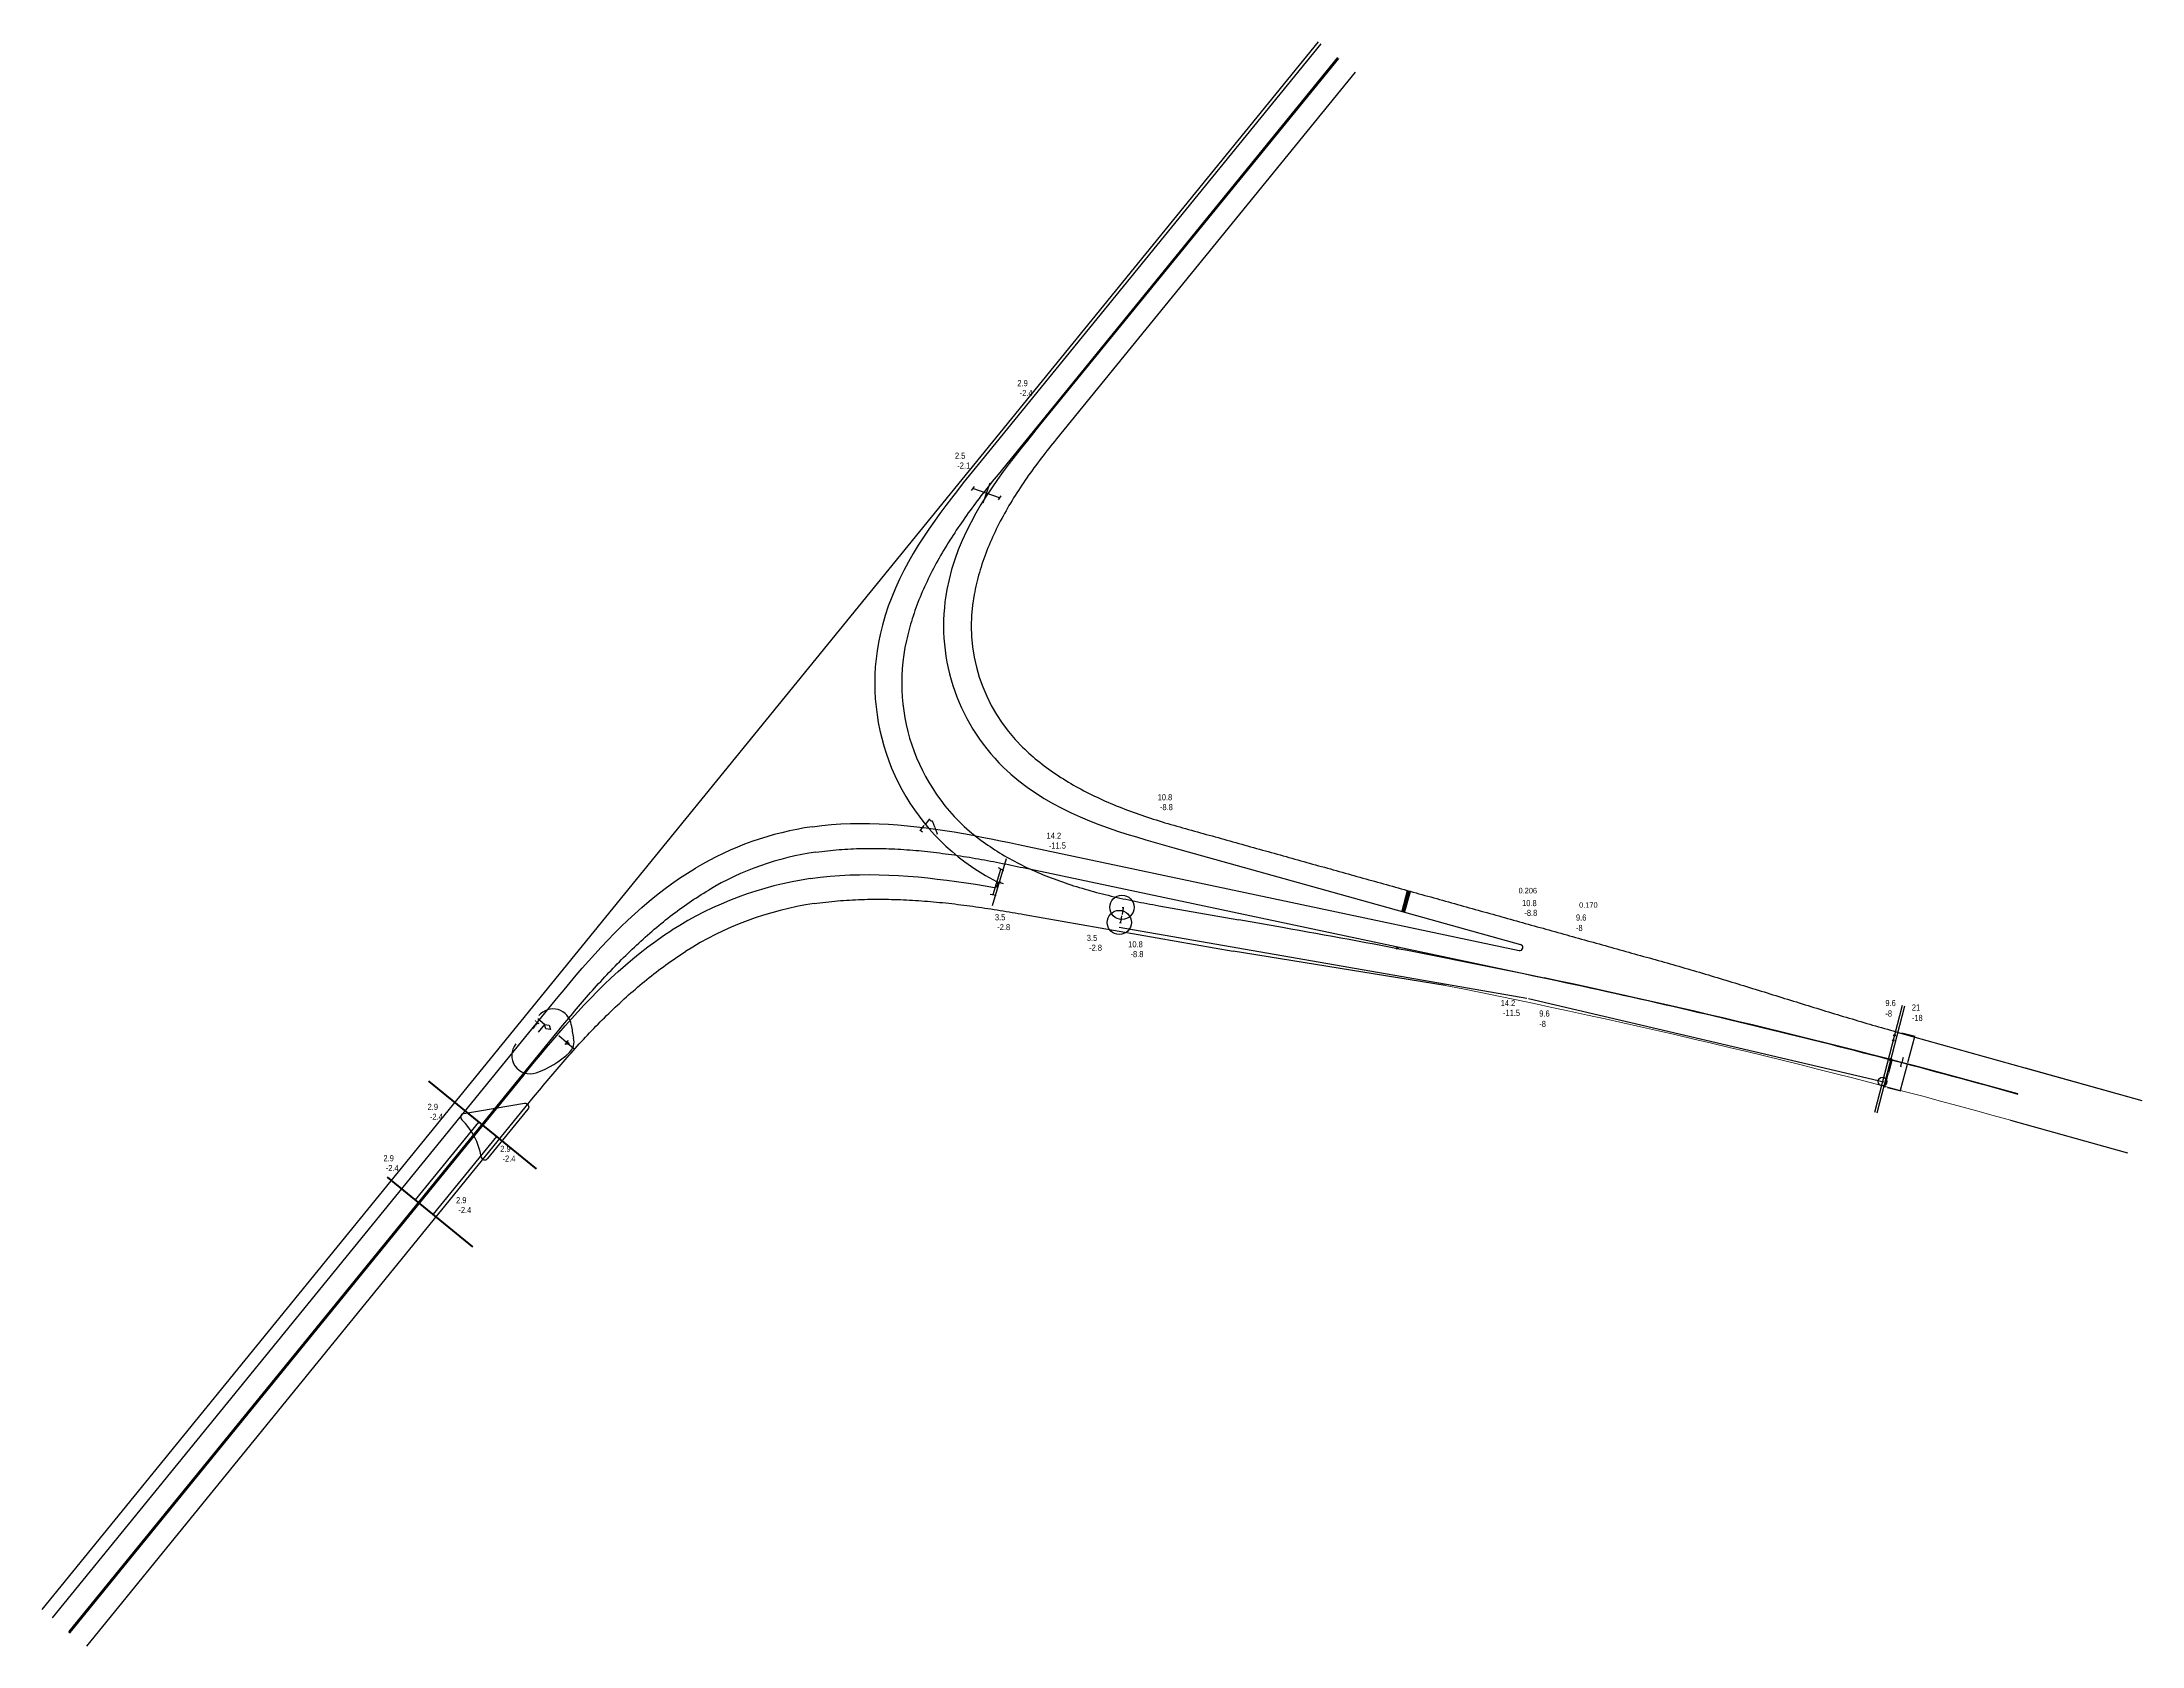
# Model space of a CAD drawing. Header units: metres. Extents: x 570793 to 571478, y 785406 to 785929.
import ezdxf

# ---------------------------------------------------------------- set-up
doc = ezdxf.new("R2010")
doc.units = ezdxf.units.M
doc.layers.get('Defpoints').update_dxf_attribs({"color": 8})
for name, color, linetype in [('2_左土路肩人行道', 12, 'Continuous'), ('B52', 9, 'Continuous'), ('道路偏置线_D1', 1, 'Continuous'), ('道路偏置线_D2', 2, 'Continuous'), ('道路偏置线_D3', 3, 'Continuous'), ('道路偏置线_D4', 4, 'Continuous'), ('道路偏置线_M', 6, 'Continuous')]:
    doc.layers.add(name, color=color, linetype=linetype)
doc.styles.add('EICAD', font='arial.ttf', dxfattribs={"width": 0.8, "height": 2})
doc.styles.get("Standard").update_dxf_attribs({"font": 'arial.ttf', "width": 0.8})
doc.dimstyles.get("Standard").update_dxf_attribs({"dimtxt": 0.18, "dimasz": 0.18, "dimexe": 0.18, "dimexo": 0.0625, "dimgap": 0.09, "dimtad": 0, "dimtih": 1, "dimtoh": 1, "dimdec": 4, "dimzin": 0, "dimdsep": 46, "dimtxsty": 'Standard', "dimcen": 0.09, "dimadec": 0, "dimazin": 0, "dimtfac": 1, "dimtdec": 4, "dimtofl": 0, "dimtmove": 0, "dimatfit": 3, "dimfxl": 1, "dimtolj": 1, "dimtzin": 0, "dimarcsym": 0})

# ---------------------------------------------------------------- blocks, each defined once
blk = doc.blocks.new('*D0')
at = {"layer": 'Defpoints', "color": 0, "lineweight": -2, "transparency": 16777216}
for p, q in [((571079.89, 785671.39), (571079.09, 785672.04)), ((571079.34, 785672.07), (571080.52, 785673.51)), ((571081.99, 785675.31), (571080.81, 785673.87)), ((571082.76, 785674.91), (571081.96, 785675.56))]:
    blk.add_line(p, q, dxfattribs=at)
at = {"layer": 'Defpoints', "color": 0, "transparency": 16777216}
for p in [(571079.23, 785671.93), (571079.94, 785671.35), (571082.81, 785674.87)]:
    blk.add_point(p, dxfattribs=at)
for points in [[(571079.32, 785672.09), (571079.37, 785672.05), (571079.23, 785671.93)], [(571081.97, 785675.33), (571082.01, 785675.29), (571082.1, 785675.45)]]:
    blk.add_solid(points, dxfattribs=at)
at = {"layer": 'Defpoints', "color": 0, "transparency": 16777216, "insert": (571080.67, 785673.69), "char_height": 0.18, "attachment_point": 5}
blk.add_mtext('\\A1;4.5419', dxfattribs=at)
blk = doc.blocks.new('*D1')
at = {"layer": 'Defpoints', "color": 0, "lineweight": -2, "transparency": 16777216}
for p, q in [((571082.87, 785674.89), (571083.34, 785675.07)), ((571083.24, 785674.84), (571083.9, 785673.13)), ((571084.7, 785671.05), (571084.04, 785672.76)), ((571084.46, 785670.77), (571084.93, 785670.95))]:
    blk.add_line(p, q, dxfattribs=at)
at = {"layer": 'Defpoints', "color": 0, "transparency": 16777216}
for p in [(571082.81, 785674.87), (571084.4, 785670.75), (571084.76, 785670.89)]:
    blk.add_point(p, dxfattribs=at)
for points in [[(571083.27, 785674.85), (571083.21, 785674.83), (571083.18, 785675.01)], [(571084.72, 785671.07), (571084.67, 785671.04), (571084.76, 785670.89)]]:
    blk.add_solid(points, dxfattribs=at)
at = {"layer": 'Defpoints', "color": 0, "transparency": 16777216, "insert": (571083.97, 785672.95), "char_height": 0.18, "attachment_point": 5}
blk.add_mtext('\\A1;4.4129', dxfattribs=at)
blk = doc.blocks.new('*D2')
at = {"layer": 'Defpoints', "color": 0, "lineweight": -2, "transparency": 16777216}
for p, q in [((570963.91, 785603.05), (570963.77, 785603.17)), ((570963.93, 785602.8), (570964.16, 785603.07)), ((570964.32, 785602.47), (570964.55, 785602.74)), ((570964.57, 785602.48), (570964.71, 785602.37)), ((570964.71, 785602.37), (570964.89, 785602.37))]:
    blk.add_line(p, q, dxfattribs=at)
at = {"layer": 'Defpoints', "color": 0, "transparency": 16777216}
for p in [(570963.89, 785602.75), (570964.28, 785602.42), (570964.43, 785602.6)]:
    blk.add_point(p, dxfattribs=at)
for points in [[(570963.93, 785603.07), (570963.89, 785603.03), (570964.05, 785602.93)], [(570964.59, 785602.51), (570964.55, 785602.46), (570964.43, 785602.6)]]:
    blk.add_solid(points, dxfattribs=at)
at = {"layer": 'Defpoints', "color": 0, "transparency": 16777216, "insert": (570965.27, 785602.37), "char_height": 0.18, "attachment_point": 5}
blk.add_mtext('\\A1;0.5097', dxfattribs=at)
blk = doc.blocks.new('*D4')
at = {"layer": 'Defpoints', "color": 0, "lineweight": -2, "transparency": 16777216}
for p, q in [((571395.95, 785596.87), (571394.91, 785592.87)), ((571395.65, 785597.14), (571396.17, 785597)), ((571393.37, 785588.42), (571393.9, 785588.28)), ((571393.77, 785588.5), (571394.82, 785592.51))]:
    blk.add_line(p, q, dxfattribs=at)
at = {"layer": 'Defpoints', "color": 0, "transparency": 16777216}
for p in [(571395.59, 785597.16), (571396, 785597.05), (571393.31, 785588.43)]:
    blk.add_point(p, dxfattribs=at)
for points in [[(571395.93, 785596.88), (571395.98, 785596.87), (571396, 785597.05)], [(571393.74, 785588.51), (571393.8, 785588.49), (571393.73, 785588.33)]]:
    blk.add_solid(points, dxfattribs=at)
at = {"layer": 'Defpoints', "color": 0, "transparency": 16777216, "insert": (571394.86, 785592.69), "char_height": 0.18, "attachment_point": 5}
blk.add_mtext('\\A1;9.0120', dxfattribs=at)
blk = doc.blocks.new('*D6')
at = {"layer": 'Defpoints', "color": 0, "lineweight": -2, "transparency": 16777216}
for p, q in [((571144.56, 785642), (571144.93, 785644.11)), ((571145.36, 785646.59), (571144.99, 785644.47)), ((571145.01, 785646.83), (571145.57, 785646.73)), ((571144.14, 785641.89), (571144.7, 785641.79))]:
    blk.add_line(p, q, dxfattribs=at)
at = {"layer": 'Defpoints', "color": 0, "transparency": 16777216}
for p in [(571144.95, 785646.84), (571145.39, 785646.76), (571144.08, 785641.9)]:
    blk.add_point(p, dxfattribs=at)
for points in [[(571145.33, 785646.59), (571145.39, 785646.58), (571145.39, 785646.76)], [(571144.53, 785642), (571144.59, 785641.99), (571144.53, 785641.82)]]:
    blk.add_solid(points, dxfattribs=at)
at = {"layer": 'Defpoints', "color": 0, "transparency": 16777216, "insert": (571144.96, 785644.29), "char_height": 0.18, "attachment_point": 5}
blk.add_mtext('\\A1;5.0200', dxfattribs=at)
blk = doc.blocks.new('*D9')
at = {"layer": 'Defpoints', "color": 0, "lineweight": -2, "transparency": 16777216}
for p, q in [((571398.7, 785594.99), (571399.07, 785594.89)), ((571398.94, 785595.11), (571399.23, 785596.21)), ((571399.61, 785597.67), (571399.32, 785596.57)), ((571399.46, 785597.89), (571399.83, 785597.8))]:
    blk.add_line(p, q, dxfattribs=at)
at = {"layer": 'Defpoints', "color": 0, "transparency": 16777216}
for p in [(571398.64, 785595), (571398.9, 785594.93), (571399.4, 785597.91)]:
    blk.add_point(p, dxfattribs=at)
for points in [[(571398.91, 785595.12), (571398.97, 785595.1), (571398.9, 785594.93)], [(571399.58, 785597.68), (571399.64, 785597.66), (571399.66, 785597.84)]]:
    blk.add_solid(points, dxfattribs=at)
at = {"layer": 'Defpoints', "color": 0, "transparency": 16777216, "insert": (571399.28, 785596.39), "char_height": 0.18, "attachment_point": 5}
blk.add_mtext('\\A1;3.0047', dxfattribs=at)
blk = doc.blocks.new('*D10')
at = {"layer": 'Defpoints', "color": 0, "lineweight": -2, "transparency": 16777216}
for p, q in [((571399.23, 785605.91), (571403.59, 785604.77)), ((571403.37, 785604.64), (571401.15, 785596.1)), ((571398.82, 785587.18), (571401.05, 785595.73)), ((571394.58, 785588.1), (571398.95, 785586.96))]:
    blk.add_line(p, q, dxfattribs=at)
at = {"layer": 'Defpoints', "color": 0, "transparency": 16777216}
for p in [(571399.16, 785605.93), (571394.52, 785588.12), (571398.78, 785587.01)]:
    blk.add_point(p, dxfattribs=at)
for points in [[(571403.35, 785604.65), (571403.4, 785604.64), (571403.42, 785604.82)], [(571398.79, 785587.19), (571398.85, 785587.18), (571398.78, 785587.01)]]:
    blk.add_solid(points, dxfattribs=at)
at = {"layer": 'Defpoints', "color": 0, "transparency": 16777216, "insert": (571401.1, 785595.91), "char_height": 0.18, "attachment_point": 5}
blk.add_mtext('\\A1;18.4047', dxfattribs=at)
blk = doc.blocks.new('*D11')
at = {"layer": 'Defpoints', "color": 0, "lineweight": -2, "transparency": 16777216}
for p, q in [((570953.16, 785607.61), (570953.67, 785608.2)), ((570954.41, 785609.06), (570953.91, 785608.48)), ((570954.58, 785609.16), (570954.67, 785609.08)), ((570953.09, 785607.44), (570953.18, 785607.36))]:
    blk.add_line(p, q, dxfattribs=at)
at = {"layer": 'Defpoints', "color": 0, "transparency": 16777216}
for p in [(570954.53, 785609.2), (570953.04, 785607.48), (570953.04, 785607.48)]:
    blk.add_point(p, dxfattribs=at)
for points in [[(570954.43, 785609.05), (570954.39, 785609.08), (570954.53, 785609.2)], [(570953.18, 785607.59), (570953.14, 785607.63), (570953.04, 785607.48)]]:
    blk.add_solid(points, dxfattribs=at)
at = {"layer": 'Defpoints', "color": 0, "transparency": 16777216, "insert": (570953.79, 785608.34), "char_height": 0.18, "attachment_point": 5, "rotation": 139.26523}
blk.add_mtext('\\A1;2.2745', dxfattribs=at)
blk = doc.blocks.new('*D12')
at = {"layer": 'Defpoints', "color": 0, "lineweight": -2, "transparency": 16777216}
for p, q in [((570953.8, 785609.83), (570953.66, 785609.95)), ((570953.89, 785609.67), (570953.82, 785609.58)), ((570954.49, 785609.15), (570954.41, 785609.06)), ((570954.67, 785609.08), (570954.8, 785608.97))]:
    blk.add_line(p, q, dxfattribs=at)
at = {"layer": 'Defpoints', "color": 0, "transparency": 16777216}
for p in [(570953.93, 785609.71), (570953.93, 785609.71), (570954.53, 785609.2)]:
    blk.add_point(p, dxfattribs=at)
for points in [[(570953.78, 785609.81), (570953.82, 785609.85), (570953.93, 785609.71)], [(570954.65, 785609.06), (570954.68, 785609.11), (570954.53, 785609.2)]]:
    blk.add_solid(points, dxfattribs=at)
at = {"layer": 'Defpoints', "color": 0, "transparency": 16777216, "insert": (570954.23, 785609.46), "char_height": 0.18, "attachment_point": 5, "rotation": 139.26523}
blk.add_mtext('\\A1;0.7856', dxfattribs=at)
blk = doc.blocks.new('*D13')
at = {"layer": 'Defpoints', "color": 0, "lineweight": -2, "transparency": 16777216}
for start, end in [(243.61691, 252.03727), (351.72523, 0.14559)]:
    blk.add_arc((571104.2, 785655.15), 1.23, start, end, dxfattribs=at)
at = {"layer": 'Defpoints', "color": 0, "transparency": 16777216}
for p in [(571105.53, 785663.04), (571104.2, 785655.15), (571104.58, 785653.99), (571106.39, 785654.5), (571102.88, 785647.26)]:
    blk.add_point(p, dxfattribs=at)
for points in [[(571103.83, 785654.01), (571103.82, 785653.96), (571104, 785653.94)], [(571105.45, 785654.97), (571105.39, 785654.98), (571105.38, 785654.8)]]:
    blk.add_solid(points, dxfattribs=at)
at = {"layer": 'Defpoints', "color": 0, "transparency": 16777216, "insert": (571104.85, 785654.11), "char_height": 0.18, "attachment_point": 5}
blk.add_mtext('\\A1;82.847241°', dxfattribs=at)

msp = doc.modelspace()

# ---------------------------------------------------------------- linework, layer by layer
msp.add_arc((571274.67473, 785633.74905), 1, 258.05095815, 74.40668814)
at = {"lineweight": -3}
msp.add_arc((570801.84449, 785410.53305), 0.2, 140.84965369, 320.84965366, dxfattribs=at)
at = {"layer": '2_左土路肩人行道', "color": 6, "lineweight": -3}
msp.add_line((571398.06958, 785606.06049), (571477.55812, 785583.87689), dxfattribs=at)
at = {"layer": 'B52'}
for centre in [(571396.44402, 785603.45812), (571396.8605, 785605.05535)]:
    msp.add_circle(centre, 0.25, dxfattribs=at)
at = {"layer": 'Defpoints'}
for p, q in [((571095.89498, 785782.80086), (571096.89476, 785784.05004)), ((571105.06701, 785780.34018), (571096.39487, 785783.42545)), ((571101.90409, 785785.18038), (571099.55775, 785778.58534)), ((571105.50889, 785781.00707), (571104.62513, 785779.67328)), ((571107.27093, 785662.63514), (571102.67446, 785647.30959)), ((571102.95655, 785650.99678), (571105.44893, 785659.30687)), ((571104.56806, 785659.78022), (571106.3298, 785658.83352)), ((571101.97025, 785651.16174), (571103.94285, 785650.83182)), ((571106.39013, 785654.49578), (571104.20274, 785655.15183)), ((571236.76447, 785645.60082), (571238.599, 785652.17464)), ((571144.0841, 785640.39995, 14.74515), (571276.97278, 785617.26244, 18.55046)), ((571277.48168, 785617.15559, 18.56506), (571393.42443, 785589.89104, 22.14673)), ((570956.68695, 785608.60479), (570954.55782, 785610.43839)), ((570956.68501, 785608.60647), (570954.57863, 785606.15664)), ((571399.39114, 785614.76533), (571390.3112, 785579.92921)), ((571400.12657, 785614.57364), (571391.04663, 785579.73753)), ((570966.39265, 785600.6015), (570961.39158, 785604.90839)), ((570964.41416, 785603.36114), (570963.37007, 785602.14875)), ((570918.90073, 785590.14789), (570953.9915, 785561.57866)), ((570919.00807, 785590.27972), (570954.09883, 785561.71049)), ((570914.6626, 785551.48258), (570935.28289, 785576.81032)), ((570931.83197, 785579.61989, 14.34514), (570935.28289, 785576.81032, 14.43414)), ((570941.06026, 785572.10665, 12.9114), (570920.44019, 785546.77916, 12.05082)), ((570905.34606, 785558.8478), (570933.26455, 785536.11989)), ((570905.45338, 785558.97964), (570933.37187, 785536.25173))]:
    msp.add_line(p, q, dxfattribs=at)
at = {"layer": 'Defpoints', "color": 1}
for p, q in [((571236.28287, 785645.73522), (571238.11741, 785652.30904)), ((571236.52367, 785645.66802), (571238.35821, 785652.24184)), ((571237.00527, 785645.53362), (571238.8398, 785652.10744)), ((571237.24607, 785645.46642), (571239.0806, 785652.04024))]:
    msp.add_line(p, q, dxfattribs=at)
at = {"layer": 'Defpoints'}
msp.add_lwpolyline([(571208.99777, 785929.00965), (570792.84878, 785417.85679)], dxfattribs=at)
msp.add_lwpolyline([(570957.15128, 785607.19522), (570956.68501, 785608.60647), (570958.16141, 785608.43604), (570958.62574, 785607.02647)], close=True, dxfattribs=at)
at = {"layer": 'Defpoints', "ltscale": 0.02, "flags": 128}
msp.add_lwpolyline([(570930.37317, 785579.61414), (570950.14246, 785582.9484, -0.69194018), (570951.27262, 785581.00748), (570938.15406, 785564.89404)], format="xyb", dxfattribs=at)
at = {"layer": 'Defpoints'}
for centre, radius in [((571144.9509, 785646.8423), 3.95), ((571144.08305, 785641.89789), 3.95), ((571234.66359, 785633.47228), 0.31239), ((570964.27834, 785602.42234), 0.36098), ((571392.93796, 785590.00544), 1.425)]:
    msp.add_circle(centre, radius, dxfattribs=at)
at = {"layer": 'Defpoints', "color": 1}
msp.add_circle((571395.5866, 785597.15558), 0.36644, dxfattribs=at)
at = {"layer": 'Defpoints'}
for centre, radius, start, end in [((571103.54667, 785654.33819), 1, 262.43671131, 62.18493442), ((570959.47768, 785607.71652), 6, 7.56394076, 140.84965368), ((570951.99218, 785598.52214), 6, 140.84965368, 288.82565761), ((570930.57274, 785578.43085), 1.2, 99.57332008, 226.10668864)]:
    msp.add_arc(centre, radius, start, end, dxfattribs=at)
at = {"layer": 'Defpoints', "ltscale": 0.02}
for centre, radius, start, end in [((571014.34605, 785615.00238), 49.35, 187.56394076, 192.65124703), ((570961.3156, 785603.09886), 5, 314.24436163, 12.65124703), ((570944.57032, 785620.29176), 29, 288.82565761, 314.24436163), ((570914.92568, 785562.16735), 21.36838, 8.88138966, 46.10668864)]:
    msp.add_arc(centre, radius, start, end, dxfattribs=at)
at = {"layer": 'Defpoints', "color": 100, "ltscale": 0.02}
msp.add_arc((570937.22347, 785565.65167), 1.2, 188.88138965, 320.84965368, dxfattribs=at)
at = {"layer": '道路偏置线_D1'}
for p, q in [((571113.09955, 785644.51855), (571181.22884, 785632.56036)), ((570801.99959, 785410.40677), (570947.66697, 785589.32898)), ((570807.46681, 785405.9557), (570953.13418, 785584.87791))]:
    msp.add_line(p, q, dxfattribs=at)
at = {"layer": '道路偏置线_D1', "flags": 128}
for points in [[(571043.391, 785656.2028), (571046.58847, 785656.62258), (571049.79059, 785656.95544), (571052.99471, 785657.20545), (571056.19846, 785657.37674), (571059.39981, 785657.47347), (571062.59698, 785657.49985), (571065.78849, 785657.46009), (571068.97309, 785657.35843), (571072.1498, 785657.19909), (571075.31783, 785656.98628), (571078.47662, 785656.72421), (571081.6258, 785656.41704), (571084.76514, 785656.06894), (571087.89462, 785655.684), (571091.01431, 785655.26633), (571094.12444, 785654.81998), (571097.22534, 785654.34896), (571100.31743, 785653.85726), (571103.41505, 785653.34689)], [(571044.57837, 785648.03869), (571045.53434, 785648.17405), (571046.49178, 785648.30232), (571047.45066, 785648.42356), (571048.41093, 785648.53785), (571049.37255, 785648.64526), (571050.33548, 785648.74585), (571051.29965, 785648.8397), (571052.26504, 785648.92688), (571053.23159, 785649.00744), (571054.19925, 785649.08148), (571055.16799, 785649.14906), (571056.13776, 785649.21024), (571057.10852, 785649.26511), (571058.08022, 785649.31373), (571059.05283, 785649.35618), (571060.0263, 785649.39254), (571061.0006, 785649.42287), (571061.97569, 785649.44725), (571062.95152, 785649.46577), (571063.92806, 785649.47848), (571064.90527, 785649.48547), (571065.88312, 785649.48682), (571066.86158, 785649.48261), (571067.8406, 785649.4729), (571068.82015, 785649.45779), (571069.80021, 785649.43734), (571070.78074, 785649.41164), (571071.76172, 785649.38077), (571072.7431, 785649.34481), (571073.72486, 785649.30383), (571074.70698, 785649.25792), (571075.68942, 785649.20716), (571076.67217, 785649.15164), (571077.65519, 785649.09143), (571078.63846, 785649.02661), (571079.62196, 785648.95728), (571080.60567, 785648.88351), (571081.58956, 785648.80538), (571082.57362, 785648.72299), (571083.55782, 785648.63641), (571084.54215, 785648.54573), (571085.5266, 785648.45103), (571086.51113, 785648.3524), (571087.49575, 785648.24993), (571088.48043, 785648.14369), (571089.46516, 785648.03378), (571090.44993, 785647.92029), (571091.43474, 785647.80329), (571092.41956, 785647.68287), (571093.40439, 785647.55912), (571094.38923, 785647.43213), (571095.37406, 785647.30198), (571096.35889, 785647.16877), (571097.3437, 785647.03256), (571098.3285, 785646.89347), (571099.31327, 785646.75156), (571100.29803, 785646.60693), (571101.28277, 785646.45966), (571102.26749, 785646.30984), (571103.25219, 785646.15757), (571104.23688, 785646.00292), (571105.22156, 785645.84598), (571106.20623, 785645.68684), (571107.19091, 785645.52558), (571108.17561, 785645.3623), (571109.16032, 785645.19708), (571110.14506, 785645.03001), (571111.12984, 785644.86117), (571112.11468, 785644.69065), (571113.09959, 785644.51854)], [(570947.66697, 785589.32898), (570949.59069, 785591.69091), (570951.52057, 785594.05459), (570953.45951, 785596.41773), (570955.41036, 785598.77796), (570957.37595, 785601.13286), (570959.3591, 785603.47995), (570961.36261, 785605.81672), (570963.38922, 785608.14053), (570965.44164, 785610.44872), (570967.5225, 785612.73848), (570969.63438, 785615.00694), (570971.77977, 785617.2511), (570973.96106, 785619.46785), (570976.18053, 785621.65395), (570978.44036, 785623.80603), (570980.74257, 785625.92058), (570983.08903, 785627.99395), (570985.48146, 785630.02234), (570987.92137, 785632.0018), (570990.41009, 785633.92824), (570992.94871, 785635.79741), (570995.53809, 785637.60489), (570998.17884, 785639.34615)], [(570953.13418, 785584.87791), (570953.76607, 785585.65286), (570954.39889, 785586.4265), (570955.03277, 785587.19884), (570955.66778, 785587.96981), (570956.30398, 785588.73936), (570956.94143, 785589.50743), (570957.5802, 785590.27396), (570958.22035, 785591.03889), (570958.86194, 785591.80216), (570959.50504, 785592.56371), (570960.1497, 785593.32347), (570960.79599, 785594.08138), (570961.44396, 785594.83738), (570962.09367, 785595.5914), (570962.74518, 785596.34337), (570963.39854, 785597.09323), (570964.05381, 785597.84091), (570964.71104, 785598.58634), (570965.37029, 785599.32946), (570966.03161, 785600.0702), (570966.69505, 785600.80848), (570967.36066, 785601.54423), (570968.0285, 785602.27739), (570968.6986, 785603.00788), (570969.37102, 785603.73564), (570970.04581, 785604.46058), (570970.72302, 785605.18264), (570971.40267, 785605.90173), (570972.08484, 785606.6178), (570972.76954, 785607.33075), (570973.45684, 785608.04053), (570974.14677, 785608.74704), (570974.83936, 785609.45022), (570975.53467, 785610.14998), (570976.23272, 785610.84626), (570976.93356, 785611.53897), (570977.63723, 785612.22803), (570978.34375, 785612.91338), (570979.05317, 785613.59492), (570979.76552, 785614.27258), (570980.48082, 785614.94628), (570981.19912, 785615.61595), (570981.92045, 785616.28149), (570982.64482, 785616.94284), (570983.37228, 785617.59991), (570984.10285, 785618.25262), (570984.83656, 785618.90088), (570985.57343, 785619.54463), (570986.31349, 785620.18378), (570987.05676, 785620.81824), (570987.80327, 785621.44794), (570988.55303, 785622.07279), (570989.30608, 785622.69271), (570990.06243, 785623.30762), (570990.82209, 785623.91744), (570991.5851, 785624.52208), (570992.35146, 785625.12147), (570993.12119, 785625.71552), (570993.89431, 785626.30414), (570994.67084, 785626.88726), (570995.45079, 785627.46479), (570996.23416, 785628.03666), (570997.02098, 785628.60277), (570997.81126, 785629.16304), (570998.60501, 785629.71739), (570999.40223, 785630.26574), (571000.20294, 785630.80801), (571001.00715, 785631.3441), (571001.81486, 785631.87394), (571002.62609, 785632.39745)]]:
    msp.add_lwpolyline(points, dxfattribs=at)
at = {"layer": '道路偏置线_D1'}
msp.add_lwpolyline([(571250.33575, 785621.37552), (571181.22884, 785632.56036)], dxfattribs=at)
for radius in [114.425, 106.175]:
    msp.add_arc((571059.85995, 785542.96917), radius, 98.2752185, 122.61917838, dxfattribs=at)
at = {"layer": '道路偏置线_D2'}
for p, q in [((571114.27184, 785666.67251), (571274.46768, 785632.77071)), ((571112.8122, 785659.77526), (571282.6812, 785623.82637)), ((570796.22217, 785415.11039), (570955.33221, 785610.54412)), ((570801.68939, 785410.65932), (570960.79943, 785606.09305))]:
    msp.add_line(p, q, dxfattribs=at)
at = {"layer": '道路偏置线_D2', "flags": 128}
for points in [[(571044.03311, 785673.09947), (571047.1297, 785673.49316), (571050.233, 785673.7962), (571053.34006, 785674.01267), (571056.44829, 785674.14668), (571059.55545, 785674.20246), (571062.6596, 785674.18424), (571065.75908, 785674.0963), (571068.85254, 785673.94293), (571071.9389, 785673.72843), (571075.01729, 785673.45711), (571078.08712, 785673.13323), (571081.14797, 785672.76107), (571084.19964, 785672.34486), (571087.24211, 785671.88883), (571090.27551, 785671.39715), (571093.30011, 785670.87398), (571096.31633, 785670.32343), (571099.32466, 785669.74961), (571102.32574, 785669.15657), (571105.32022, 785668.54834), (571108.30887, 785667.92893), (571111.29247, 785667.30233), (571114.27184, 785666.67251)], [(571045.21028, 785664.83287), (571046.14457, 785664.96197), (571047.08071, 785665.08349), (571048.01865, 785665.1975), (571048.95834, 785665.30407), (571049.89973, 785665.40326), (571050.84275, 785665.49514), (571051.78736, 785665.57979), (571052.73351, 785665.65726), (571053.68114, 785665.72763), (571054.6302, 785665.79097), (571055.58064, 785665.84735), (571056.53242, 785665.89684), (571057.48547, 785665.93952), (571058.43976, 785665.97545), (571059.39524, 785666.00471), (571060.35186, 785666.02738), (571061.30957, 785666.04353), (571062.26834, 785666.05323), (571063.2281, 785666.05656), (571064.18884, 785666.05361), (571065.15049, 785666.04444), (571066.11302, 785666.02914), (571067.07638, 785666.00779), (571068.04055, 785665.98046), (571069.00548, 785665.94725), (571069.97113, 785665.90822), (571070.93747, 785665.86346), (571071.90446, 785665.81305), (571072.87206, 785665.75709), (571073.84025, 785665.69565), (571074.80899, 785665.62881), (571075.77826, 785665.55667), (571076.74801, 785665.4793), (571077.71822, 785665.39681), (571078.68887, 785665.30926), (571079.65993, 785665.21676), (571080.63137, 785665.11939), (571081.60316, 785665.01724), (571082.5753, 785664.91039), (571083.54775, 785664.79895), (571084.52049, 785664.68299), (571085.4935, 785664.56261), (571086.46678, 785664.4379), (571087.44029, 785664.30895), (571088.41402, 785664.17586), (571089.38797, 785664.03871), (571090.36212, 785663.89761), (571091.33645, 785663.75263), (571092.31096, 785663.60388), (571093.28563, 785663.45145), (571094.26046, 785663.29543), (571095.23545, 785663.13592), (571096.21059, 785662.97301), (571097.18586, 785662.80679), (571098.16129, 785662.63737), (571099.13685, 785662.46482), (571100.11255, 785662.28926), (571101.0884, 785662.11077), (571102.06439, 785661.92945), (571103.04054, 785661.74539), (571104.01684, 785661.55869), (571104.9933, 785661.36944), (571105.96994, 785661.17775), (571106.94675, 785660.9837), (571107.92377, 785660.78738), (571108.90098, 785660.58891), (571109.87842, 785660.38836), (571110.85609, 785660.18584), (571111.83401, 785659.98145), (571112.8122, 785659.77526)], [(570955.33247, 785610.54443), (570957.2556, 785612.90554), (570959.18405, 785615.26678), (570961.12094, 785617.6256), (570963.0694, 785619.97938), (570965.03252, 785622.32548), (570967.01337, 785624.66118), (570969.01496, 785626.98372), (570971.04027, 785629.29022), (570973.0922, 785631.57773), (570975.17357, 785633.84321), (570977.28712, 785636.08346), (570979.43547, 785638.2952), (570981.62113, 785640.475), (570983.84645, 785642.61929), (570986.11365, 785644.72435), (570988.42478, 785646.7863), (570990.78167, 785648.80111), (570993.18597, 785650.76459), (570995.63909, 785652.67238), (570998.14218, 785654.51995), (571000.69613, 785656.30262), (571003.30151, 785658.01555), (571005.9586, 785659.65374)], [(570960.79943, 785606.09305), (570961.43147, 785606.8681), (570962.06417, 785607.64127), (570962.69785, 785608.41283), (570963.33259, 785609.1827), (570963.96846, 785609.95083), (570964.60553, 785610.71714), (570965.24386, 785611.48157), (570965.88354, 785612.24405), (570966.52462, 785613.00452), (570967.16717, 785613.7629), (570967.81126, 785614.51914), (570968.45694, 785615.27314), (570969.1043, 785616.02485), (570969.75338, 785616.7742), (570970.40424, 785617.5211), (570971.05696, 785618.26549), (570971.71158, 785619.0073), (570972.36816, 785619.74644), (570973.02676, 785620.48284), (570973.68744, 785621.21642), (570974.35024, 785621.94712), (570975.01523, 785622.67484), (570975.68245, 785623.39952), (570976.35196, 785624.12106), (570977.02379, 785624.83941), (570977.69801, 785625.55446), (570978.37466, 785626.26615), (570979.05379, 785626.97439), (570979.73543, 785627.6791), (570980.41964, 785628.38019), (570981.10644, 785629.07759), (570981.7959, 785629.77121), (570982.48804, 785630.46097), (570983.1829, 785631.14678), (570983.88053, 785631.82857), (570984.58095, 785632.50623), (570985.2842, 785633.1797), (570985.99032, 785633.84888), (570986.69933, 785634.51369), (570987.41127, 785635.17405), (570988.12617, 785635.82986), (570988.84405, 785636.48104), (570989.56495, 785637.1275), (570990.28888, 785637.76917), (570991.01588, 785638.40594), (570991.74596, 785639.03774), (570992.47915, 785639.66447), (570993.21547, 785640.28606), (570993.95494, 785640.9024), (570994.69758, 785641.51342), (570995.4434, 785642.11903), (570996.19242, 785642.71914), (570996.94466, 785643.31366), (570997.70013, 785643.90251), (570998.45884, 785644.48559), (570999.22081, 785645.06283), (570999.98604, 785645.63413), (571000.75454, 785646.19941), (571001.52633, 785646.75858), (571002.3014, 785647.31155), (571003.07977, 785647.85823), (571003.86144, 785648.39855), (571004.64642, 785648.93241), (571005.43471, 785649.45972), (571006.22631, 785649.9804), (571007.02122, 785650.49437), (571007.81944, 785651.00153), (571008.62098, 785651.5018), (571009.42584, 785651.99509), (571010.234, 785652.48133)]]:
    msp.add_lwpolyline(points, dxfattribs=at)
at = {"layer": '道路偏置线_D2'}
for centre, radius, start, end in [((571058.50105, 785571.49943), 102.625, 98.10448097, 120.79613085), ((571058.50105, 785571.49943), 94.275, 98.10448097, 120.79613085), ((570765.07188, 783177.97159), 2500.025, 74.40668814, 78.05095814)]:
    msp.add_arc(centre, radius, start, end, dxfattribs=at)
at = {"layer": '道路偏置线_D3'}
for p, q in [((571209.77327, 785928.37829), (571099.10643, 785792.447)), ((571215.24048, 785923.92722), (571104.57365, 785787.99593)), ((571157.00332, 785647.37146), (571183.02678, 785642.80377))]:
    msp.add_line(p, q, dxfattribs=at)
at = {"layer": '道路偏置线_D3', "flags": 128}
for points in [[(571099.10643, 785792.447), (571097.1513, 785790.04381), (571095.19779, 785787.63224), (571093.25098, 785785.20816), (571091.3161, 785782.7675), (571089.39846, 785780.30628), (571087.50348, 785777.82061), (571085.63676, 785775.30677), (571083.80408, 785772.7612), (571082.01138, 785770.1806), (571080.26485, 785767.5619), (571078.57088, 785764.90236), (571076.9361, 785762.19958), (571075.3674, 785759.45157), (571073.87189, 785756.65679), (571072.45696, 785753.81422), (571071.1302, 785750.92338), (571069.89944, 785747.9844), (571068.7727, 785744.99811), (571067.75818, 785741.96605), (571066.86421, 785738.89055), (571066.09919, 785735.7748)], [(571104.57365, 785787.99593), (571103.94355, 785787.21998), (571103.31614, 785786.44316), (571102.69149, 785785.66536), (571102.06972, 785784.88648), (571101.45095, 785784.10644), (571100.8353, 785783.32518), (571100.22289, 785782.54261), (571099.61383, 785781.75866), (571099.00825, 785780.97327), (571098.40627, 785780.18637), (571097.80802, 785779.39789), (571097.21362, 785778.60778), (571096.6232, 785777.81598), (571096.03689, 785777.02243), (571095.45482, 785776.22709), (571094.87712, 785775.4299), (571094.30392, 785774.63082), (571093.73534, 785773.82981), (571093.17154, 785773.02682), (571092.61263, 785772.22182), (571092.05875, 785771.41478), (571091.51004, 785770.60566), (571090.96664, 785769.79444), (571090.42867, 785768.98108), (571089.89627, 785768.16558), (571089.36959, 785767.34791), (571088.84875, 785766.52805), (571088.3339, 785765.70599), (571087.82516, 785764.88172), (571087.32269, 785764.05524), (571086.8266, 785763.22652), (571086.33704, 785762.39559), (571085.85415, 785761.56243), (571085.37806, 785760.72704), (571084.9089, 785759.88944), (571084.44681, 785759.04964), (571083.99192, 785758.20764), (571083.54437, 785757.36346), (571083.10429, 785756.51713), (571082.6718, 785755.66864), (571082.24704, 785754.81804), (571081.83014, 785753.96534), (571081.42122, 785753.11057), (571081.02042, 785752.25377), (571080.62786, 785751.39495), (571080.24366, 785750.53417), (571079.86794, 785749.67144), (571079.50084, 785748.80682), (571079.14246, 785747.94034), (571078.79294, 785747.07203), (571078.45238, 785746.20196), (571078.12091, 785745.33016), (571077.79863, 785744.45668), (571077.48567, 785743.58157), (571077.18213, 785742.70487), (571076.88813, 785741.82665), (571076.60377, 785740.94695), (571076.32917, 785740.06582), (571076.06444, 785739.18333), (571075.80967, 785738.29952), (571075.56497, 785737.41445), (571075.33045, 785736.52819), (571075.1062, 785735.64079), (571074.89234, 785734.7523), (571074.68897, 785733.86279)], [(571098.97382, 785668.72711), (571099.70973, 785668.18798), (571100.45305, 785667.65637), (571101.20351, 785667.13236), (571101.96099, 785666.61595), (571102.72539, 785666.10711), (571103.49657, 785665.60581), (571104.27443, 785665.11204), (571105.05885, 785664.62575), (571105.84971, 785664.14692), (571106.64689, 785663.67553), (571107.45028, 785663.21153), (571108.25976, 785662.7549), (571109.07521, 785662.3056), (571109.89652, 785661.8636), (571110.72356, 785661.42885), (571111.55622, 785661.0013), (571112.39438, 785660.58093), (571113.23792, 785660.16767), (571114.08672, 785659.76149), (571114.94067, 785659.36233), (571115.79965, 785658.97013), (571116.66355, 785658.58485), (571117.53224, 785658.20642), (571118.40562, 785657.83478), (571119.28356, 785657.46987), (571120.16596, 785657.11162), (571121.0527, 785656.75996), (571121.94366, 785656.41483), (571122.83875, 785656.07615), (571123.73784, 785655.74384), (571124.64083, 785655.41783), (571125.54762, 785655.09803), (571126.45809, 785654.78436), (571127.37214, 785654.47673), (571128.28967, 785654.17506), (571129.21057, 785653.87926), (571130.13475, 785653.58923), (571131.06212, 785653.30488), (571131.99256, 785653.02611), (571132.92599, 785652.75282), (571133.86232, 785652.48491), (571134.80145, 785652.22227), (571135.7433, 785651.9648), (571136.68778, 785651.7124), (571137.63481, 785651.46494), (571138.58431, 785651.22233), (571139.53619, 785650.98444), (571140.49038, 785650.75116), (571141.44681, 785650.52238), (571142.40539, 785650.29797), (571143.36608, 785650.07782), (571144.32879, 785649.8618), (571145.29346, 785649.64979), (571146.26003, 785649.44167), (571147.22845, 785649.2373), (571148.19866, 785649.03656), (571149.17059, 785648.83932), (571150.14422, 785648.64545), (571151.11947, 785648.45482), (571152.09632, 785648.2673), (571153.07472, 785648.08275), (571154.05463, 785647.90103), (571155.03602, 785647.722), (571156.01885, 785647.54554), (571157.0031, 785647.3715)], [(571093.73237, 785661.65837), (571097.05477, 785659.33304), (571100.48727, 785657.19004), (571104.01329, 785655.22264)], [(571197.26956, 785640.32923), (571199.9918, 785639.84987), (571202.7135, 785639.3675), (571205.43467, 785638.88212), (571208.1553, 785638.39373), (571210.87539, 785637.90233), (571213.59493, 785637.40792), (571216.31392, 785636.91051), (571219.03237, 785636.41009), (571221.75026, 785635.90667), (571224.46759, 785635.40024), (571227.18435, 785634.89081), (571229.90056, 785634.37838), (571232.61619, 785633.86294), (571235.33126, 785633.3445), (571238.04575, 785632.82306), (571240.75966, 785632.29861), (571243.47299, 785631.77117), (571246.18573, 785631.24073), (571248.89789, 785630.70729), (571251.60945, 785630.17085), (571254.32042, 785629.63141), (571257.03079, 785629.08897), (571259.74056, 785628.54354), (571262.44973, 785627.99512), (571265.15829, 785627.44369), (571267.86623, 785626.88928), (571270.57356, 785626.33187), (571273.28028, 785625.77147), (571275.98637, 785625.20807), (571278.69184, 785624.64168), (571281.39668, 785624.0723), (571284.10089, 785623.49994), (571286.80446, 785622.92458), (571289.5074, 785622.34623), (571292.20969, 785621.7649), (571294.91135, 785621.18058), (571297.61235, 785620.59327), (571300.3127, 785620.00297), (571303.0124, 785619.40969), (571305.71144, 785618.81343), (571308.40982, 785618.21418), (571311.10753, 785617.61195), (571313.80458, 785617.00673), (571316.50096, 785616.39854), (571319.19666, 785615.78736), (571321.89169, 785615.1732), (571324.58603, 785614.55607), (571327.27969, 785613.93595), (571329.97267, 785613.31286), (571332.66495, 785612.68679), (571335.35654, 785612.05775), (571338.04743, 785611.42572), (571340.73762, 785610.79073), (571343.42711, 785610.15276), (571346.11589, 785609.51181), (571348.80396, 785608.8679), (571351.49132, 785608.22101), (571354.17796, 785607.57115), (571356.86388, 785606.91832), (571359.54908, 785606.26253), (571362.23355, 785605.60376), (571364.91729, 785604.94203), (571367.60029, 785604.27732), (571370.28256, 785603.60966), (571372.96409, 785602.93903), (571375.64488, 785602.26543), (571378.32492, 785601.58887), (571381.00421, 785600.90935), (571383.68275, 785600.22686), (571386.36053, 785599.54142), (571389.03755, 785598.85301), (571391.71381, 785598.16164), (571394.38931, 785597.46732), (571397.06403, 785596.77004), (571399.73798, 785596.0698), (571402.41116, 785595.3666), (571405.08355, 785594.66045), (571407.75517, 785593.95135), (571410.426, 785593.23929), (571413.09604, 785592.52428), (571415.76528, 785591.80632), (571418.43374, 785591.08541), (571421.10139, 785590.36154), (571423.76824, 785589.63473), (571426.43429, 785588.90497), (571429.09952, 785588.17227), (571431.76395, 785587.43661), (571434.42756, 785586.69801), (571437.09035, 785585.95647)]]:
    msp.add_lwpolyline(points, dxfattribs=at)
at = {"layer": '道路偏置线_D3'}
msp.add_lwpolyline([(571183.0311, 785642.8284), (571197.26956, 785640.32923)], dxfattribs=at)
for radius in [72.625, 63.825]:
    msp.add_arc((571136.98929, 785719.99557), radius, 167.4512656, 233.44313128, dxfattribs=at)
at = {"layer": '道路偏置线_D4'}
for p, q in [((571215.55068, 785923.67468), (571118.1274, 785804.01035)), ((571221.0179, 785919.22361), (571123.59462, 785799.55928)), ((571161.89872, 785666.26069), (571274.94353, 785634.71224))]:
    msp.add_line(p, q, dxfattribs=at)
at = {"layer": '道路偏置线_D4', "flags": 128}
for points in [[(571118.12717, 785804.01007), (571116.13069, 785801.55549), (571114.13331, 785799.08585), (571112.14199, 785796.59562), (571110.16386, 785794.07928), (571108.20628, 785791.53147), (571106.27685, 785788.94698), (571104.38348, 785786.32084), (571102.53443, 785783.64841), (571100.7383, 785780.92545), (571099.00414, 785778.14818), (571097.34137, 785775.31339), (571095.75988, 785772.41851), (571094.26997, 785769.46175), (571092.88238, 785766.44215), (571091.60823, 785763.35973), (571090.45903, 785760.21555), (571089.44659, 785757.01189), (571088.58295, 785753.75231), (571087.88031, 785750.44179)], [(571123.59462, 785799.55928), (571122.96458, 785798.78272), (571122.33794, 785798.0048), (571121.71461, 785797.22514), (571121.09473, 785796.44365), (571120.47844, 785795.66023), (571119.86588, 785794.87481), (571119.25718, 785794.0873), (571118.65251, 785793.29762), (571118.05202, 785792.50571), (571117.45584, 785791.7115), (571116.86414, 785790.91493), (571116.27708, 785790.11593), (571115.69481, 785789.31446), (571115.1175, 785788.51046), (571114.5453, 785787.7039), (571113.97839, 785786.89472), (571113.41692, 785786.08289), (571112.86106, 785785.26838), (571112.31099, 785784.45116), (571111.76686, 785783.63121), (571111.22886, 785782.80851), (571110.69714, 785781.98304), (571110.17189, 785781.1548), (571109.65327, 785780.32376), (571109.14146, 785779.48994), (571108.63662, 785778.65334), (571108.13893, 785777.81395), (571107.64856, 785776.97179), (571107.16568, 785776.12687), (571106.69046, 785775.27922), (571106.22307, 785774.42884), (571105.76368, 785773.57576), (571105.31245, 785772.72002), (571104.86955, 785771.86165), (571104.43515, 785771.00067), (571104.00941, 785770.13714), (571103.59249, 785769.27109), (571103.18455, 785768.40257), (571102.78575, 785767.53162), (571102.39624, 785766.6583), (571102.01618, 785765.78267), (571101.64572, 785764.90478), (571101.28501, 785764.02468), (571100.9342, 785763.14244), (571100.59343, 785762.25813), (571100.26285, 785761.37181), (571099.94259, 785760.48355), (571099.6328, 785759.59341), (571099.3336, 785758.70147), (571099.04513, 785757.80779), (571098.76753, 785756.91246), (571098.50092, 785756.01554), (571098.24543, 785755.1171), (571098.00119, 785754.21723), (571097.76831, 785753.31598), (571097.54692, 785752.41345), (571097.33714, 785751.5097), (571097.13908, 785750.6048), (571096.95288, 785749.69882), (571096.77863, 785748.79184)], [(571112.59195, 785699.02739), (571113.25758, 785698.38754), (571113.9326, 785697.75523), (571114.61666, 785697.13063), (571115.30965, 785696.51374), (571116.0114, 785695.90454), (571116.7218, 785695.30304), (571117.44068, 785694.70921), (571118.16792, 785694.12304), (571118.90336, 785693.54453), (571119.64687, 785692.97367), (571120.39828, 785692.41043), (571121.15746, 785691.85479), (571121.92425, 785691.30675), (571122.69851, 785690.76628), (571123.48007, 785690.23336), (571124.26879, 785689.70795), (571125.06452, 785689.19004), (571125.86709, 785688.67959), (571126.67635, 785688.17656), (571127.49214, 785687.68092), (571128.31431, 785687.19263), (571129.14271, 785686.71164), (571129.97717, 785686.2379), (571130.81753, 785685.77137), (571131.66364, 785685.31198), (571132.51535, 785684.85968), (571133.3725, 785684.4144), (571134.23492, 785683.97609), (571135.10248, 785683.54467), (571135.97501, 785683.12006), (571136.85236, 785682.7022), (571137.73439, 785682.29099), (571138.62094, 785681.88636), (571139.51186, 785681.48822), (571140.40702, 785681.09648), (571141.30627, 785680.71104), (571142.20946, 785680.3318), (571143.11647, 785679.95867), (571144.02714, 785679.59154), (571144.94136, 785679.23029), (571145.85898, 785678.87483), (571146.77988, 785678.52503), (571147.70395, 785678.18078), (571148.63105, 785677.84196), (571149.56107, 785677.50845), (571150.49389, 785677.18011), (571151.42941, 785676.85683), (571152.36751, 785676.53847), (571153.3081, 785676.22491), (571154.25108, 785675.91599), (571155.19635, 785675.61159), (571156.14382, 785675.31156), (571157.09341, 785675.01577), (571158.04504, 785674.72406), (571158.99862, 785674.4363), (571159.95408, 785674.15233), (571160.91137, 785673.87199), (571161.87041, 785673.59514), (571162.83115, 785673.32163), (571163.79354, 785673.05129)], [(571106.27794, 785692.54389), (571108.76266, 785690.24618), (571111.34943, 785688.083), (571114.02544, 785686.05138), (571116.77879, 785684.14727), (571119.59852, 785682.36571), (571122.47462, 785680.70094), (571125.398, 785679.14655), (571128.36044, 785677.69555), (571131.35456, 785676.34053), (571134.37379, 785675.07369), (571137.41226, 785673.88696), (571140.46478, 785672.77206), (571143.52677, 785671.72054), (571146.59416, 785670.72383), (571149.66337, 785669.77333), (571152.73118, 785668.86039), (571155.7947, 785667.97638), (571158.85129, 785667.11269), (571161.89845, 785666.26077)], [(571163.79354, 785673.05129), (571164.75673, 785672.78248), (571165.71993, 785672.51367), (571166.68312, 785672.24487), (571167.64632, 785671.97606), (571168.60951, 785671.70725), (571169.5727, 785671.43844), (571170.5359, 785671.16964), (571171.49909, 785670.90083), (571172.46229, 785670.63202), (571173.42548, 785670.36321), (571174.38867, 785670.09441), (571175.35187, 785669.8256), (571176.31506, 785669.55679), (571177.27826, 785669.28798), (571178.24145, 785669.01918), (571179.20464, 785668.75037), (571180.16784, 785668.48156), (571181.13103, 785668.21275), (571182.09423, 785667.94395), (571183.05742, 785667.67514), (571184.02061, 785667.40633), (571184.98381, 785667.13753), (571185.947, 785666.86872), (571186.91019, 785666.59991), (571187.87339, 785666.3311), (571188.83658, 785666.0623), (571189.79978, 785665.79349), (571190.76297, 785665.52468), (571191.72616, 785665.25587), (571192.68936, 785664.98707), (571193.65255, 785664.71826), (571194.61575, 785664.44945), (571195.57894, 785664.18064), (571196.54213, 785663.91184), (571197.50533, 785663.64303), (571198.46852, 785663.37422), (571199.43172, 785663.10541), (571200.39491, 785662.83661), (571201.3581, 785662.5678), (571202.3213, 785662.29899), (571203.28449, 785662.03018), (571204.24769, 785661.76138), (571205.21088, 785661.49257), (571206.17407, 785661.22376), (571207.13727, 785660.95496), (571208.10046, 785660.68615), (571209.06366, 785660.41734), (571210.02685, 785660.14853), (571210.99004, 785659.87973), (571211.95324, 785659.61092), (571212.91643, 785659.34211), (571213.87963, 785659.0733), (571214.84282, 785658.8045), (571215.80601, 785658.53569), (571216.76921, 785658.26688), (571217.7324, 785657.99807), (571218.6956, 785657.72927), (571219.65879, 785657.46046), (571220.62198, 785657.19165), (571221.58518, 785656.92284), (571222.54837, 785656.65404), (571223.51157, 785656.38523), (571224.47476, 785656.11642), (571225.43795, 785655.84761), (571226.40115, 785655.57881), (571227.36434, 785655.31), (571228.32753, 785655.04119), (571229.29073, 785654.77239), (571230.25392, 785654.50358), (571231.21712, 785654.23477), (571232.18031, 785653.96596), (571233.1435, 785653.69716), (571234.1067, 785653.42835), (571235.06989, 785653.15954), (571236.03309, 785652.89073), (571236.99628, 785652.62193), (571237.95947, 785652.35312), (571238.92267, 785652.08431), (571239.88586, 785651.8155), (571240.84906, 785651.5467), (571241.81225, 785651.27789), (571242.77544, 785651.00908), (571243.73864, 785650.74027), (571244.70183, 785650.47147), (571245.66503, 785650.20266), (571246.62822, 785649.93385), (571247.59141, 785649.66505), (571248.55461, 785649.39624), (571249.5178, 785649.12743), (571250.481, 785648.85862), (571251.44419, 785648.58982), (571252.40738, 785648.32101), (571253.37058, 785648.0522), (571254.33377, 785647.78339), (571255.29697, 785647.51459), (571256.26016, 785647.24578), (571257.22335, 785646.97697), (571258.18655, 785646.70816), (571259.14974, 785646.43936), (571260.11294, 785646.17055), (571261.07613, 785645.90174), (571262.03932, 785645.63293), (571263.00252, 785645.36413), (571263.96571, 785645.09532), (571264.9289, 785644.82651), (571265.8921, 785644.5577), (571266.85529, 785644.2889), (571267.81849, 785644.02009), (571268.78168, 785643.75128), (571269.74487, 785643.48248), (571270.70807, 785643.21367), (571271.67126, 785642.94486), (571272.63446, 785642.67605), (571273.59765, 785642.40725), (571274.56084, 785642.13844), (571275.52404, 785641.86963), (571276.48723, 785641.60082), (571277.45043, 785641.33202), (571278.41362, 785641.06321), (571279.37681, 785640.7944), (571280.34001, 785640.52559), (571281.3032, 785640.25679), (571282.2664, 785639.98798), (571283.22959, 785639.71917), (571284.19278, 785639.45036), (571285.15598, 785639.18156), (571286.11917, 785638.91275), (571287.08237, 785638.64394), (571288.04556, 785638.37513), (571289.00875, 785638.10633), (571289.97195, 785637.83752), (571290.93514, 785637.56871), (571291.89834, 785637.29991), (571292.86153, 785637.0311), (571293.82472, 785636.76229), (571294.78792, 785636.49348), (571295.75111, 785636.22468), (571296.71431, 785635.95587), (571297.6775, 785635.68706), (571298.64069, 785635.41825), (571299.60389, 785635.14945), (571300.56708, 785634.88064), (571301.53028, 785634.61183), (571302.49347, 785634.34302), (571303.45666, 785634.07422), (571304.41986, 785633.80541), (571305.38305, 785633.5366), (571306.34624, 785633.26779), (571307.30944, 785632.99899), (571308.27263, 785632.73018), (571309.23583, 785632.46137), (571310.19902, 785632.19256), (571311.16221, 785631.92376), (571312.12541, 785631.65495), (571313.0886, 785631.38614), (571314.0518, 785631.11734), (571315.01499, 785630.84853), (571315.97818, 785630.57972), (571316.94138, 785630.31091), (571317.90457, 785630.04211), (571318.86777, 785629.7733), (571319.83096, 785629.50449), (571320.78645, 785629.23783)], [(571320.78684, 785629.23774), (571321.75009, 785628.96816), (571322.71335, 785628.69715), (571323.67623, 785628.42484), (571324.63873, 785628.15126), (571325.60088, 785627.87644), (571326.56266, 785627.60041), (571327.52411, 785627.32322), (571328.48522, 785627.0449), (571329.44601, 785626.76548), (571330.40648, 785626.48499), (571331.36665, 785626.20347), (571332.32652, 785625.92095), (571333.28611, 785625.63747), (571334.24542, 785625.35307), (571335.20446, 785625.06776), (571336.16324, 785624.7816), (571337.12178, 785624.49461), (571338.08008, 785624.20683), (571339.03815, 785623.9183), (571339.996, 785623.62904), (571340.95364, 785623.33909), (571341.91107, 785623.04848), (571342.86832, 785622.75725), (571343.82539, 785622.46544), (571344.78229, 785622.17307), (571345.73902, 785621.88019), (571346.6956, 785621.58682), (571347.65204, 785621.293), (571348.60834, 785620.99877), (571349.56452, 785620.70415), (571350.52059, 785620.40918), (571351.47655, 785620.11391), (571352.43241, 785619.81835), (571353.38819, 785619.52254), (571354.3439, 785619.22653), (571355.29953, 785618.93034), (571356.25511, 785618.634), (571357.21064, 785618.33756), (571358.16613, 785618.04104), (571359.1216, 785617.74448), (571360.07704, 785617.44792), (571361.03248, 785617.15138), (571361.98791, 785616.8549), (571362.94335, 785616.55852), (571363.89882, 785616.26227), (571364.85431, 785615.96619), (571365.80984, 785615.6703), (571366.76541, 785615.37465), (571367.72105, 785615.07926), (571368.67675, 785614.78417), (571369.63252, 785614.48942), (571370.58838, 785614.19503), (571371.54434, 785613.90105), (571372.5004, 785613.60751), (571373.45657, 785613.31443), (571374.41287, 785613.02187), (571375.3693, 785612.72984), (571376.32588, 785612.43838), (571377.2826, 785612.14754), (571378.23949, 785611.85733), (571379.19655, 785611.5678), (571380.15379, 785611.27898), (571381.11122, 785610.99091), (571382.06885, 785610.70361), (571383.02669, 785610.41712), (571383.98474, 785610.13149), (571384.94303, 785609.84673), (571385.90155, 785609.56288), (571386.86032, 785609.27999), (571387.81935, 785608.99807), (571388.77864, 785608.71718), (571389.73821, 785608.43733), (571390.69806, 785608.15857), (571391.65821, 785607.88093), (571392.61867, 785607.60444), (571393.57943, 785607.32914), (571394.54052, 785607.05505), (571395.50195, 785606.78223), (571396.46371, 785606.51069), (571397.42588, 785606.24046), (571398.06991, 785606.0604)]]:
    msp.add_lwpolyline(points, dxfattribs=at)
at = {"layer": '道路偏置线_D4'}
for radius in [64.425, 55.375]:
    msp.add_arc((571151.226, 785738.69855), radius, 169.49754344, 225.75879838, dxfattribs=at)
at = {"layer": '道路偏置线_M', "lineweight": -3}
for p, q in [((571439.47602, 785594.50482), (571477.55812, 785583.87689)), ((571434.70469, 785577.40812), (571472.78679, 785566.7802))]:
    msp.add_line(p, q, dxfattribs=at)
at = {"layer": '道路偏置线_M', "lineweight": 15}
msp.add_arc((570765.07188, 783177.97159), 2491.125, 74.40668814, 78.76713034, dxfattribs=at)

# ---------------------------------------------------------------- texts
at = {"layer": 'Defpoints', "style": 'EICAD', "width": 0.8}
for s, height, p in [('2.9', 2, (571110.86379, 785816.75468)), ('-2.4', 2, (571111.61542, 785813.55015)), ('2.5', 2, (571090.51098, 785793.0918)), ('-2.1', 2, (571091.26261, 785789.88727)), ('10.8', 2, (571156.60246, 785681.72679)), ('-8.8', 2, (571157.35409, 785678.52226)), ('14.2', 2, (571120.38724, 785669.1807)), ('-11.5', 2, (571121.13887, 785665.97618)), ('0.206', 1.8, (571274.2808, 785651.38142)), ('10.8', 2, (571275.43164, 785647.21678)), ('3.5', 2, (571103.55782, 785642.60905)), ('-8.8', 2, (571276.18326, 785644.01226)), ('9.6', 2, (571292.99847, 785642.50976)), ('0.170', 1.8, (571294.03505, 785646.68712)), ('-2.8', 2, (571104.30945, 785639.40453)), ('3.5', 2, (571133.5064, 785635.85876)), ('10.8', 2, (571147.01107, 785633.7878)), ('-8', 2, (571292.99847, 785639.10546)), ('-2.8', 2, (571134.25802, 785632.65424)), ('-8.8', 2, (571147.7627, 785630.58327)), ('14.2', 2, (571268.45022, 785614.612)), ('9.6', 2, (571393.89311, 785614.62578)), ('21', 2, (571402.51529, 785613.16482)), ('-11.5', 2, (571269.20185, 785611.40748)), ('-8', 2, (571281.02842, 785607.8109)), ('9.6', 2, (571281.02842, 785611.21519)), ('-8', 2, (571393.89311, 785611.22148)), ('-18', 2, (571402.51529, 785609.76052)), ('2.9', 2, (570918.56784, 785580.76213)), ('-2.4', 2, (570919.31947, 785577.5576)), ('2.9', 2, (570942.25454, 785567.0866)), ('2.9', 2, (570904.18361, 785564.02438)), ('-2.4', 2, (570904.93523, 785560.81986)), ('-2.4', 2, (570943.00617, 785563.88208)), ('2.9', 2, (570927.87031, 785550.34886)), ('-2.4', 2, (570928.62193, 785547.14433))]:
    msp.add_text(s, height=height, dxfattribs=at).set_placement(p)

# ---------------------------------------------------------------- dimensions: what is measured, and where the dimension line sits
at = {"layer": 'Defpoints'}
for p1, p2, distance, picture, middle in [((571082.8132, 785674.86549), (571079.93844, 785671.34913), -0.91667, '*D0', (571080.66613, 785673.68751)), ((571082.8132, 785674.86549), (571084.39797, 785670.74693), 0.38875, '*D1', (571083.9684, 785672.94582)), ((571144.08305, 785641.89789), (571144.9509, 785646.8423), -0.45007, '*D6', (571144.96027, 785644.29229)), ((570954.52895, 785609.20106), (570953.04474, 785607.47762), 0, '*D11', (570953.78684, 785608.33934)), ((570954.52895, 785609.20106), (570953.9337, 785609.71368), 0, '*D12', (570954.23133, 785609.45737)), ((570963.89209, 785602.75497), (570964.27834, 785602.42234), 0.23635, '*D2', (570965.27426, 785602.36651)), ((571399.16472, 785605.9274), (571394.52267, 785588.11773), 4.39693, '*D10', (571401.09847, 785595.91357)), ((571393.31359, 785588.43493), (571395.5866, 785597.15558), -0.42696, '*D4', (571394.86325, 785592.68757)), ((571399.39987, 785597.90885), (571398.64203, 785595.00129), 0.26372, '*D9', (571399.27615, 785596.38856))]:
    dim = msp.add_aligned_dim(p1=p1, p2=p2, distance=distance, dimstyle='Standard', dxfattribs=at)
    dim.commit()
    dim.dimension.update_dxf_attribs({"geometry": picture, "text_midpoint": middle})
dim = msp.add_angular_dim_2l(base=(571104.5832127281, 785653.9863641735), line1=((571106.3901289168, 785654.4957803107), (571104.202742141, 785655.1518251932)), line2=((571102.876678201, 785647.2624612332), (571105.5291093251, 785663.0410736287)), dimstyle='Standard', override={"dimadec": 6}, dxfattribs=at)
dim.commit()
dim.dimension.update_dxf_attribs({"geometry": '*D13', "text_midpoint": (571104.8503681158, 785654.1108120079)})

doc.saveas('drawing.dxf')
